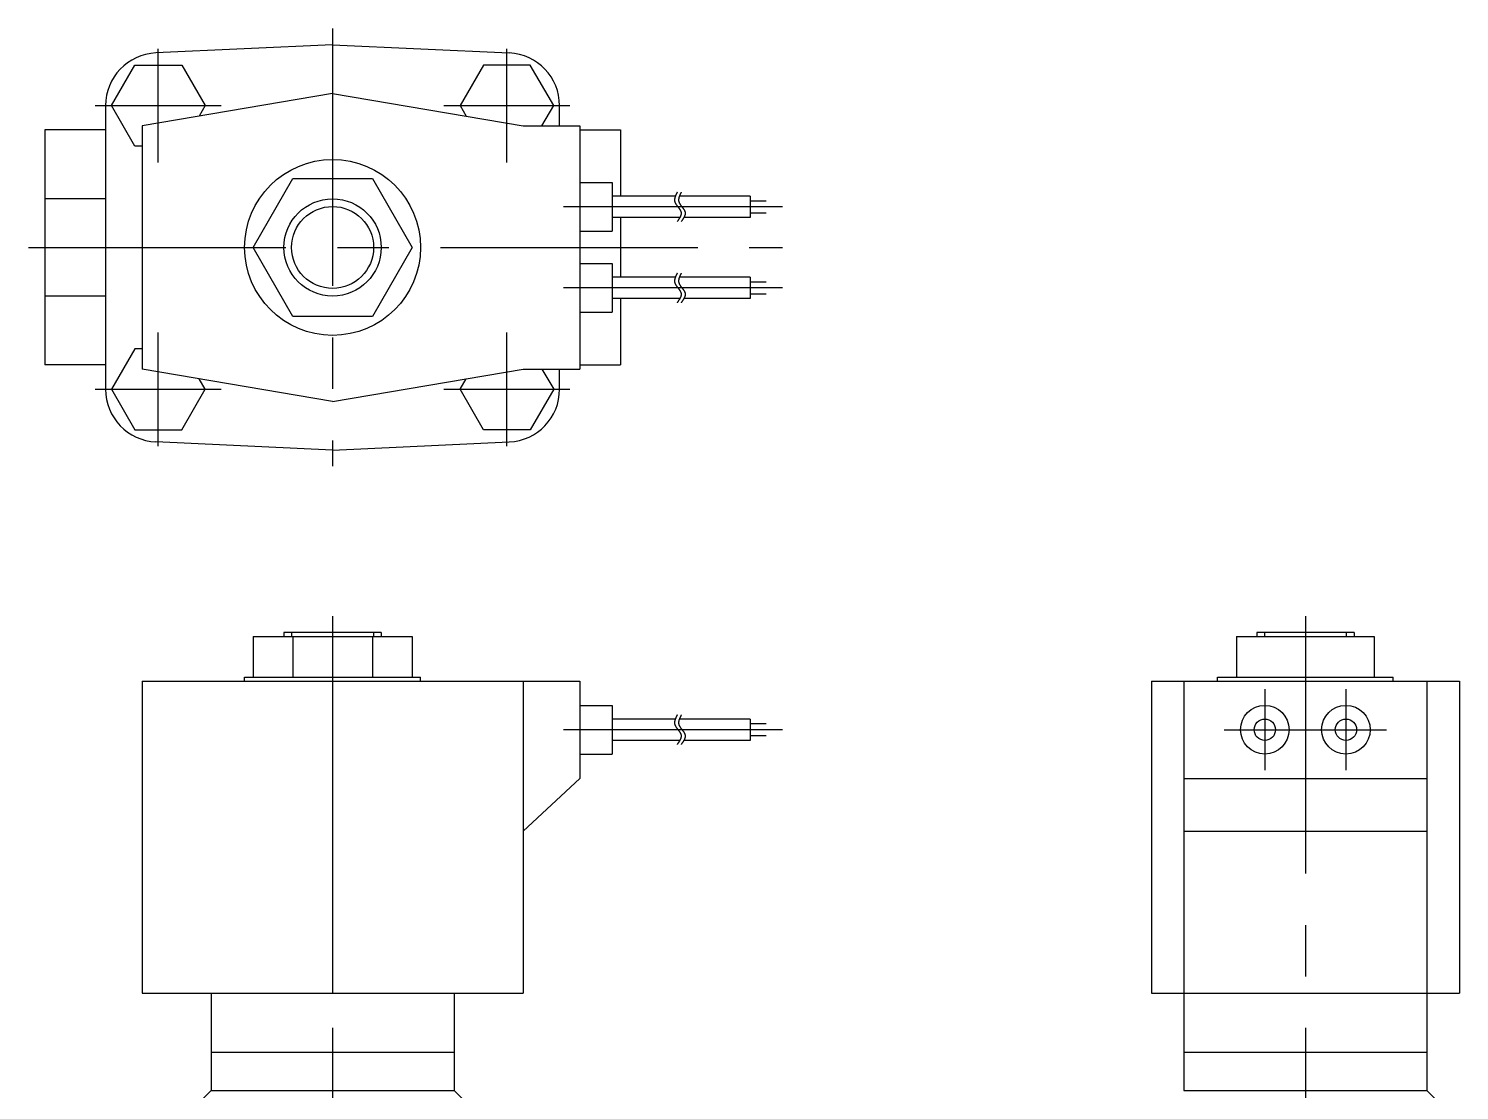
# Model space of a CAD drawing. Extents: x -265 to 25, y -99 to 162.
# Drawn here: x -157.5 to 19, y 31 to 162 of the extents above; entities that cross this region are included whole.
import ezdxf

# ---------------------------------------------------------------- set-up
doc = ezdxf.new("R2010")
doc.units = 0
doc.linetypes.add('CENTER', pattern=[50.8, 31.75, -6.35, 6.35, -6.35])
doc.layers.get('0').update_dxf_attribs({"linetype": 'CONTINUOUS'})
doc.layers.add('CENTER', color=1, linetype='CONTINUOUS')

msp = doc.modelspace()

# ---------------------------------------------------------------- linework, layer by layer
at = {"color": 7, "linetype": 'CONTINUOUS'}
for p, q in [((-120, 160.000004), (-141.799908, 158.993042)), ((-120, 160.000004), (-98.200087, 158.99308)), ((-147.273529, 152.500019), (-144.386768, 157.500031)), ((-144.386753, 157.500015), (-138.613247, 157.500015)), ((-138.613232, 157.499992), (-135.726479, 152.499996)), ((-101.386771, 157.499992), (-104.273521, 152.499996)), ((-95.613247, 157.500015), (-101.386753, 157.500015)), ((-92.726491, 152.500004), (-95.613248, 157.500011)), ((-120, 153.999992), (-143.499996, 149.999992)), ((-119.999998, 154), (-96.499999, 150)), ((-148, 152.5), (-148, 117.5)), ((-144.386749, 147.499981), (-147.273506, 152.499981)), ((-135.72646, 152.499969), (-136.479942, 151.194901)), ((-104.273535, 152.499977), (-103.520048, 151.194897)), ((-94.169863, 149.999996), (-92.726492, 152.499989)), ((-92, 150), (-92, 152.5)), ((-155.5, 149.5), (-155.5, 120.5)), ((-148, 149.5), (-155.5, 149.5)), ((-143.5, 150), (-143.5, 120.000002)), ((-96.5, 150), (-89.5, 150)), ((-89.5, 150), (-89.5, 120)), ((-89.5, 149.5), (-84.5, 149.5)), ((-84.5, 149.5), (-84.5, 141.315002)), ((-143.5, 147.5), (-144.386753, 147.5)), ((-129.814959, 135), (-124.90748, 143.5)), ((-124.907476, 143.5), (-115.092522, 143.5)), ((-115.092516, 143.500004), (-110.18504, 135.000004)), ((-89.5, 143.000038), (-85.5, 143.000038)), ((-85.5, 143.000038), (-85.5, 137.000038)), ((-77.726845, 141.314998), (-85.49995, 141.314998)), ((-68.5, 141.314998), (-77.226845, 141.314998)), ((-68.5, 141.314998), (-68.5, 138.684998)), ((-148, 141.006088), (-155.5, 141.006088)), ((-68.5, 140.749998), (-66.5, 140.749998)), ((-77.172359, 138.684998), (-85.49995, 138.684998)), ((-84.5, 138.684998), (-84.5, 131.315002)), ((-68.5, 138.684998), (-76.672359, 138.684998)), ((-66.5, 139.249998), (-68.5, 139.249998)), ((-89.5, 137.000038), (-85.5, 137.000038)), ((-124.90748, 126.500001), (-129.814957, 135.000002)), ((-110.185041, 135), (-115.09252, 126.499999)), ((-89.5, 133.000038), (-85.5, 133.000038)), ((-85.5, 133.000038), (-85.5, 127.000038)), ((-77.726845, 131.314998), (-85.49995, 131.314998)), ((-68.5, 131.314998), (-77.226845, 131.314998)), ((-68.5, 131.314998), (-68.5, 128.684998)), ((-68.5, 130.749998), (-66.5, 130.749998)), ((-148, 128.993904), (-155.5, 128.993904)), ((-66.5, 129.249998), (-68.5, 129.249998)), ((-77.172359, 128.684998), (-85.49995, 128.684998)), ((-84.5, 128.684998), (-84.5, 120.5)), ((-68.5, 128.684998), (-76.672359, 128.684998)), ((-115.092524, 126.499996), (-124.907478, 126.499996)), ((-89.5, 127.000038), (-85.5, 127.000038)), ((-144.386738, 122.499998), (-147.273491, 117.499996)), ((-143.5, 122.5), (-144.386753, 122.5)), ((-148, 120.5), (-155.5, 120.5)), ((-89.5, 120.5), (-84.5, 120.5)), ((-120, 116.000006), (-143.499996, 120.000004)), ((-135.726479, 117.500007), (-136.479977, 118.805107)), ((-119.999998, 116.000003), (-96.500002, 120.000002)), ((-104.273518, 117.500011), (-103.520024, 118.805102)), ((-96.5, 120), (-89.5, 120)), ((-94.169865, 119.999999), (-92.726492, 117.500006)), ((-92, 117.5), (-92, 120)), ((-147.273506, 117.500001), (-144.386749, 112.499991)), ((-138.613224, 112.5), (-135.726471, 117.500002)), ((-101.386763, 112.499996), (-104.273517, 117.499999)), ((-92.726499, 117.499991), (-95.613255, 112.499981)), ((-144.386753, 112.499985), (-138.613247, 112.499985)), ((-95.613247, 112.499985), (-101.386753, 112.499985)), ((-120, 109.999997), (-141.799911, 111.006916)), ((-120, 109.999997), (-98.20009, 111.006916)), ((-129.814957, 87), (-110.185043, 87)), ((-129.814957, 87), (-129.814957, 82)), ((-114, 87.5), (-126, 87.5)), ((-126, 87.5), (-126, 87)), ((-124.907478, 87), (-124.907478, 82)), ((-115.092522, 87), (-115.092522, 82)), ((-114, 87.5), (-114, 87)), ((-110.185043, 87), (-110.185043, 82)), ((-8.500007, 87), (8.500003, 87.000003)), ((-8.500007, 87), (-8.500007, 82)), ((6, 87.5), (-6, 87.5)), ((-6, 87.5), (-6, 87)), ((-0.000002, 87), (-0.000002, 82)), ((6, 87.5), (6, 87)), ((8.500003, 87.000003), (8.500003, 82)), ((-143.5, 81.5), (-143.5, 43)), ((-143.5, 81.5), (-89.5, 81.5)), ((-130.85, 82), (-109.15, 82)), ((-130.85, 81.5), (-130.85, 82)), ((-120, 81.5), (-120, 43)), ((-109.15, 81.5), (-109.15, 82)), ((-96.5, 81.5), (-96.5, 43)), ((-89.5, 81.5), (-89.5, 69.5)), ((-19, 81.5), (-19, 43)), ((-19, 81.5), (19, 81.5)), ((-15, 81.5), (-15, 43)), ((-10.85, 82), (10.85, 82)), ((-10.85, 81.5), (-10.85, 82)), ((10.85, 81.5), (10.85, 82)), ((15, 81.5), (15, 43)), ((19, 81.5), (19, 43)), ((-89.5, 78.500031), (-85.5, 78.500031)), ((-85.5, 78.500031), (-85.5, 72.500031)), ((-77.726845, 76.815031), (-85.49995, 76.815031)), ((-68.5, 76.815031), (-77.226845, 76.815031)), ((-68.5, 76.815031), (-68.5, 74.185031)), ((-68.5, 76.250031), (-66.5, 76.250031)), ((-77.172359, 74.185031), (-85.49995, 74.185031)), ((-68.5, 74.185031), (-76.672359, 74.185031)), ((-66.5, 74.750031), (-68.5, 74.750031)), ((-89.5, 72.500031), (-85.5, 72.500031)), ((-89.5, 69.500008), (-96.499999, 63.000008)), ((-15, 69.5), (15, 69.5)), ((-15, 63), (15, 63)), ((-143.5, 43), (-96.5, 43)), ((-135, 43), (-135, 31)), ((-105, 43), (-105, 31)), ((-19, 43), (19, 43)), ((-15, 43), (-15, 31)), ((15, 43), (15, 31)), ((-135, 35.699997), (-105, 35.699997)), ((-15, 35.699997), (15, 35.699997)), ((-135.000019, 31.000008), (-138.000015, 28.000008)), ((-135, 31), (-105, 31)), ((-104.99997, 31.000023), (-101.99997, 28.000023)), ((-15, 31), (15, 31)), ((15.00005, 31.000046), (18.00005, 28.000046))]:
    msp.add_line(p, q, dxfattribs=at)
at = {"color": 3, "linetype": 'CONTINUOUS'}
for p, q in [((-125.053, 87.5), (-125.053, 87)), ((-114.947, 87.5), (-114.947, 87)), ((-5.053, 87.5), (-5.053, 87)), ((5.053, 87.5), (5.053, 87))]:
    msp.add_line(p, q, dxfattribs=at)
at = {"color": 3}
for points in [[(-77.5, 141.815, 0), (-77.5102, 141.794, 0), (-77.5205, 141.774, 0), (-77.5307, 141.753, 0), (-77.5409, 141.732, 0), (-77.5511, 141.712, 0), (-77.5612, 141.691, 0), (-77.5713, 141.67, 0), (-77.5813, 141.65, 0), (-77.5912, 141.629, 0), (-77.601, 141.608, 0), (-77.6108, 141.588, 0), (-77.6204, 141.567, 0), (-77.6299, 141.546, 0), (-77.6393, 141.526, 0), (-77.6486, 141.505, 0), (-77.6578, 141.485, 0), (-77.6667, 141.464, 0), (-77.6756, 141.444, 0), (-77.6842, 141.423, 0), (-77.6927, 141.403, 0), (-77.701, 141.382, 0), (-77.7091, 141.362, 0), (-77.717, 141.341, 0), (-77.7247, 141.321, 0), (-77.7321, 141.3, 0), (-77.7394, 141.28, 0), (-77.7464, 141.26, 0), (-77.7531, 141.239, 0), (-77.7596, 141.219, 0), (-77.7657, 141.199, 0), (-77.7717, 141.179, 0), (-77.7773, 141.159, 0), (-77.7826, 141.138, 0), (-77.7876, 141.118, 0), (-77.7923, 141.098, 0), (-77.7967, 141.078, 0), (-77.8008, 141.058, 0), (-77.8045, 141.038, 0), (-77.8078, 141.018, 0), (-77.8108, 140.999, 0), (-77.8134, 140.979, 0), (-77.8156, 140.959, 0), (-77.8174, 140.939, 0), (-77.8189, 140.92, 0), (-77.8199, 140.9, 0), (-77.8205, 140.88, 0), (-77.8206, 140.861, 0), (-77.8204, 140.841, 0), (-77.8196, 140.822, 0), (-77.8185, 140.802, 0), (-77.8168, 140.783, 0), (-77.8147, 140.764, 0), (-77.8121, 140.745, 0), (-77.809, 140.725, 0), (-77.8054, 140.706, 0), (-77.8013, 140.687, 0), (-77.7966, 140.668, 0), (-77.7915, 140.649, 0), (-77.7859, 140.63, 0), (-77.7798, 140.612, 0), (-77.7732, 140.593, 0), (-77.7662, 140.574, 0), (-77.7587, 140.555, 0), (-77.7508, 140.537, 0), (-77.7425, 140.518, 0), (-77.7339, 140.5, 0), (-77.7248, 140.481, 0), (-77.7154, 140.463, 0), (-77.7056, 140.444, 0), (-77.6955, 140.426, 0), (-77.6851, 140.408, 0), (-77.6744, 140.389, 0), (-77.6634, 140.371, 0), (-77.6521, 140.353, 0), (-77.6405, 140.335, 0), (-77.6287, 140.317, 0), (-77.6166, 140.298, 0), (-77.6044, 140.28, 0), (-77.5919, 140.262, 0), (-77.5792, 140.244, 0), (-77.5664, 140.226, 0), (-77.5534, 140.208, 0), (-77.5402, 140.191, 0), (-77.5269, 140.173, 0), (-77.5135, 140.155, 0), (-77.5, 140.137, 0), (-77.4864, 140.119, 0), (-77.4727, 140.101, 0), (-77.4589, 140.083, 0), (-77.4451, 140.066, 0), (-77.4313, 140.048, 0), (-77.4175, 140.03, 0), (-77.4036, 140.012, 0), (-77.3897, 139.995, 0), (-77.3759, 139.977, 0), (-77.3621, 139.959, 0), (-77.3484, 139.941, 0), (-77.3347, 139.924, 0), (-77.3211, 139.906, 0), (-77.3076, 139.888, 0), (-77.2942, 139.87, 0), (-77.2809, 139.853, 0), (-77.2678, 139.835, 0), (-77.2548, 139.817, 0), (-77.2419, 139.8, 0), (-77.2293, 139.782, 0), (-77.2168, 139.764, 0), (-77.2046, 139.746, 0), (-77.1926, 139.729, 0), (-77.1808, 139.711, 0), (-77.1692, 139.693, 0), (-77.158, 139.675, 0), (-77.147, 139.658, 0), (-77.1363, 139.64, 0), (-77.1259, 139.622, 0), (-77.1158, 139.604, 0), (-77.1061, 139.586, 0), (-77.0967, 139.568, 0), (-77.0877, 139.55, 0), (-77.079, 139.532, 0), (-77.0708, 139.514, 0), (-77.063, 139.496, 0), (-77.0555, 139.478, 0), (-77.0486, 139.46, 0), (-77.042, 139.442, 0), (-77.036, 139.424, 0), (-77.0304, 139.406, 0), (-77.0253, 139.388, 0), (-77.0207, 139.37, 0), (-77.0167, 139.351, 0), (-77.0131, 139.333, 0), (-77.0102, 139.315, 0), (-77.0077, 139.296, 0), (-77.0059, 139.278, 0), (-77.0045, 139.26, 0), (-77.0037, 139.241, 0), (-77.0035, 139.223, 0), (-77.0037, 139.204, 0), (-77.0044, 139.185, 0), (-77.0057, 139.167, 0), (-77.0074, 139.148, 0), (-77.0096, 139.129, 0), (-77.0122, 139.111, 0), (-77.0153, 139.092, 0), (-77.0189, 139.073, 0), (-77.0229, 139.054, 0), (-77.0273, 139.035, 0), (-77.0321, 139.016, 0), (-77.0374, 138.998, 0), (-77.043, 138.979, 0), (-77.049, 138.96, 0), (-77.0554, 138.941, 0), (-77.0622, 138.922, 0), (-77.0694, 138.903, 0), (-77.0768, 138.883, 0), (-77.0847, 138.864, 0), (-77.0928, 138.845, 0), (-77.1013, 138.826, 0), (-77.1101, 138.807, 0), (-77.1192, 138.788, 0), (-77.1286, 138.768, 0), (-77.1383, 138.749, 0), (-77.1482, 138.73, 0), (-77.1584, 138.711, 0), (-77.1689, 138.691, 0), (-77.1796, 138.672, 0), (-77.1906, 138.653, 0), (-77.2018, 138.633, 0), (-77.2132, 138.614, 0), (-77.2248, 138.594, 0), (-77.2366, 138.575, 0), (-77.2486, 138.556, 0), (-77.2608, 138.536, 0), (-77.2731, 138.517, 0), (-77.2856, 138.497, 0), (-77.2983, 138.478, 0), (-77.3111, 138.458, 0), (-77.324, 138.439, 0), (-77.3371, 138.419, 0), (-77.3503, 138.4, 0), (-77.3635, 138.38, 0), (-77.3769, 138.361, 0), (-77.3904, 138.341, 0), (-77.4039, 138.322, 0), (-77.4175, 138.302, 0), (-77.4312, 138.283, 0), (-77.4449, 138.263, 0), (-77.4586, 138.244, 0), (-77.4724, 138.224, 0), (-77.4862, 138.205, 0), (-77.5, 138.185, 0)], [(-77, 141.815, 0), (-77.0102, 141.794, 0), (-77.0205, 141.774, 0), (-77.0307, 141.753, 0), (-77.0409, 141.732, 0), (-77.0511, 141.712, 0), (-77.0612, 141.691, 0), (-77.0713, 141.67, 0), (-77.0813, 141.65, 0), (-77.0912, 141.629, 0), (-77.101, 141.608, 0), (-77.1108, 141.588, 0), (-77.1204, 141.567, 0), (-77.1299, 141.546, 0), (-77.1393, 141.526, 0), (-77.1486, 141.505, 0), (-77.1578, 141.485, 0), (-77.1667, 141.464, 0), (-77.1756, 141.444, 0), (-77.1842, 141.423, 0), (-77.1927, 141.403, 0), (-77.201, 141.382, 0), (-77.2091, 141.362, 0), (-77.217, 141.341, 0), (-77.2247, 141.321, 0), (-77.2321, 141.3, 0), (-77.2394, 141.28, 0), (-77.2464, 141.26, 0), (-77.2531, 141.239, 0), (-77.2596, 141.219, 0), (-77.2657, 141.199, 0), (-77.2717, 141.179, 0), (-77.2773, 141.159, 0), (-77.2826, 141.138, 0), (-77.2876, 141.118, 0), (-77.2923, 141.098, 0), (-77.2967, 141.078, 0), (-77.3008, 141.058, 0), (-77.3045, 141.038, 0), (-77.3078, 141.018, 0), (-77.3108, 140.999, 0), (-77.3134, 140.979, 0), (-77.3156, 140.959, 0), (-77.3174, 140.939, 0), (-77.3189, 140.92, 0), (-77.3199, 140.9, 0), (-77.3205, 140.88, 0), (-77.3206, 140.861, 0), (-77.3204, 140.841, 0), (-77.3196, 140.822, 0), (-77.3185, 140.802, 0), (-77.3168, 140.783, 0), (-77.3147, 140.764, 0), (-77.3121, 140.745, 0), (-77.309, 140.725, 0), (-77.3054, 140.706, 0), (-77.3013, 140.687, 0), (-77.2966, 140.668, 0), (-77.2915, 140.649, 0), (-77.2859, 140.63, 0), (-77.2798, 140.612, 0), (-77.2732, 140.593, 0), (-77.2662, 140.574, 0), (-77.2587, 140.555, 0), (-77.2508, 140.537, 0), (-77.2425, 140.518, 0), (-77.2339, 140.5, 0), (-77.2248, 140.481, 0), (-77.2154, 140.463, 0), (-77.2056, 140.444, 0), (-77.1955, 140.426, 0), (-77.1851, 140.408, 0), (-77.1744, 140.389, 0), (-77.1634, 140.371, 0), (-77.1521, 140.353, 0), (-77.1405, 140.335, 0), (-77.1287, 140.317, 0), (-77.1166, 140.298, 0), (-77.1044, 140.28, 0), (-77.0919, 140.262, 0), (-77.0792, 140.244, 0), (-77.0664, 140.226, 0), (-77.0534, 140.208, 0), (-77.0402, 140.191, 0), (-77.0269, 140.173, 0), (-77.0135, 140.155, 0), (-77, 140.137, 0), (-76.9864, 140.119, 0), (-76.9727, 140.101, 0), (-76.9589, 140.083, 0), (-76.9451, 140.066, 0), (-76.9313, 140.048, 0), (-76.9175, 140.03, 0), (-76.9036, 140.012, 0), (-76.8897, 139.995, 0), (-76.8759, 139.977, 0), (-76.8621, 139.959, 0), (-76.8484, 139.941, 0), (-76.8347, 139.924, 0), (-76.8211, 139.906, 0), (-76.8076, 139.888, 0), (-76.7942, 139.87, 0), (-76.7809, 139.853, 0), (-76.7678, 139.835, 0), (-76.7548, 139.817, 0), (-76.7419, 139.8, 0), (-76.7293, 139.782, 0), (-76.7168, 139.764, 0), (-76.7046, 139.746, 0), (-76.6926, 139.729, 0), (-76.6808, 139.711, 0), (-76.6692, 139.693, 0), (-76.658, 139.675, 0), (-76.647, 139.658, 0), (-76.6363, 139.64, 0), (-76.6259, 139.622, 0), (-76.6158, 139.604, 0), (-76.6061, 139.586, 0), (-76.5967, 139.568, 0), (-76.5877, 139.55, 0), (-76.579, 139.532, 0), (-76.5708, 139.514, 0), (-76.563, 139.496, 0), (-76.5555, 139.478, 0), (-76.5486, 139.46, 0), (-76.542, 139.442, 0), (-76.536, 139.424, 0), (-76.5304, 139.406, 0), (-76.5253, 139.388, 0), (-76.5207, 139.37, 0), (-76.5167, 139.351, 0), (-76.5131, 139.333, 0), (-76.5102, 139.315, 0), (-76.5077, 139.296, 0), (-76.5059, 139.278, 0), (-76.5045, 139.26, 0), (-76.5037, 139.241, 0), (-76.5035, 139.223, 0), (-76.5037, 139.204, 0), (-76.5044, 139.185, 0), (-76.5057, 139.167, 0), (-76.5074, 139.148, 0), (-76.5096, 139.129, 0), (-76.5122, 139.111, 0), (-76.5153, 139.092, 0), (-76.5189, 139.073, 0), (-76.5229, 139.054, 0), (-76.5273, 139.035, 0), (-76.5321, 139.016, 0), (-76.5374, 138.998, 0), (-76.543, 138.979, 0), (-76.549, 138.96, 0), (-76.5554, 138.941, 0), (-76.5622, 138.922, 0), (-76.5694, 138.903, 0), (-76.5768, 138.883, 0), (-76.5847, 138.864, 0), (-76.5928, 138.845, 0), (-76.6013, 138.826, 0), (-76.6101, 138.807, 0), (-76.6192, 138.788, 0), (-76.6286, 138.768, 0), (-76.6383, 138.749, 0), (-76.6482, 138.73, 0), (-76.6584, 138.711, 0), (-76.6689, 138.691, 0), (-76.6796, 138.672, 0), (-76.6906, 138.653, 0), (-76.7018, 138.633, 0), (-76.7132, 138.614, 0), (-76.7248, 138.594, 0), (-76.7366, 138.575, 0), (-76.7486, 138.556, 0), (-76.7608, 138.536, 0), (-76.7731, 138.517, 0), (-76.7856, 138.497, 0), (-76.7983, 138.478, 0), (-76.8111, 138.458, 0), (-76.824, 138.439, 0), (-76.8371, 138.419, 0), (-76.8503, 138.4, 0), (-76.8635, 138.38, 0), (-76.8769, 138.361, 0), (-76.8904, 138.341, 0), (-76.9039, 138.322, 0), (-76.9175, 138.302, 0), (-76.9312, 138.283, 0), (-76.9449, 138.263, 0), (-76.9586, 138.244, 0), (-76.9724, 138.224, 0), (-76.9862, 138.205, 0), (-77, 138.185, 0)], [(-77.5, 131.815, 0), (-77.5102, 131.794, 0), (-77.5205, 131.774, 0), (-77.5307, 131.753, 0), (-77.5409, 131.732, 0), (-77.5511, 131.712, 0), (-77.5612, 131.691, 0), (-77.5713, 131.67, 0), (-77.5813, 131.65, 0), (-77.5912, 131.629, 0), (-77.601, 131.608, 0), (-77.6108, 131.588, 0), (-77.6204, 131.567, 0), (-77.6299, 131.546, 0), (-77.6393, 131.526, 0), (-77.6486, 131.505, 0), (-77.6578, 131.485, 0), (-77.6667, 131.464, 0), (-77.6756, 131.444, 0), (-77.6842, 131.423, 0), (-77.6927, 131.403, 0), (-77.701, 131.382, 0), (-77.7091, 131.362, 0), (-77.717, 131.341, 0), (-77.7247, 131.321, 0), (-77.7321, 131.3, 0), (-77.7394, 131.28, 0), (-77.7464, 131.26, 0), (-77.7531, 131.239, 0), (-77.7596, 131.219, 0), (-77.7657, 131.199, 0), (-77.7717, 131.179, 0), (-77.7773, 131.159, 0), (-77.7826, 131.138, 0), (-77.7876, 131.118, 0), (-77.7923, 131.098, 0), (-77.7967, 131.078, 0), (-77.8008, 131.058, 0), (-77.8045, 131.038, 0), (-77.8078, 131.018, 0), (-77.8108, 130.999, 0), (-77.8134, 130.979, 0), (-77.8156, 130.959, 0), (-77.8174, 130.939, 0), (-77.8189, 130.92, 0), (-77.8199, 130.9, 0), (-77.8205, 130.88, 0), (-77.8206, 130.861, 0), (-77.8204, 130.841, 0), (-77.8196, 130.822, 0), (-77.8185, 130.802, 0), (-77.8168, 130.783, 0), (-77.8147, 130.764, 0), (-77.8121, 130.745, 0), (-77.809, 130.725, 0), (-77.8054, 130.706, 0), (-77.8013, 130.687, 0), (-77.7966, 130.668, 0), (-77.7915, 130.649, 0), (-77.7859, 130.63, 0), (-77.7798, 130.612, 0), (-77.7732, 130.593, 0), (-77.7662, 130.574, 0), (-77.7587, 130.555, 0), (-77.7508, 130.537, 0), (-77.7425, 130.518, 0), (-77.7339, 130.5, 0), (-77.7248, 130.481, 0), (-77.7154, 130.463, 0), (-77.7056, 130.444, 0), (-77.6955, 130.426, 0), (-77.6851, 130.408, 0), (-77.6744, 130.389, 0), (-77.6634, 130.371, 0), (-77.6521, 130.353, 0), (-77.6405, 130.335, 0), (-77.6287, 130.317, 0), (-77.6166, 130.298, 0), (-77.6044, 130.28, 0), (-77.5919, 130.262, 0), (-77.5792, 130.244, 0), (-77.5664, 130.226, 0), (-77.5534, 130.208, 0), (-77.5402, 130.191, 0), (-77.5269, 130.173, 0), (-77.5135, 130.155, 0), (-77.5, 130.137, 0), (-77.4864, 130.119, 0), (-77.4727, 130.101, 0), (-77.4589, 130.083, 0), (-77.4451, 130.066, 0), (-77.4313, 130.048, 0), (-77.4175, 130.03, 0), (-77.4036, 130.012, 0), (-77.3897, 129.995, 0), (-77.3759, 129.977, 0), (-77.3621, 129.959, 0), (-77.3484, 129.941, 0), (-77.3347, 129.924, 0), (-77.3211, 129.906, 0), (-77.3076, 129.888, 0), (-77.2942, 129.87, 0), (-77.2809, 129.853, 0), (-77.2678, 129.835, 0), (-77.2548, 129.817, 0), (-77.2419, 129.8, 0), (-77.2293, 129.782, 0), (-77.2168, 129.764, 0), (-77.2046, 129.746, 0), (-77.1926, 129.729, 0), (-77.1808, 129.711, 0), (-77.1692, 129.693, 0), (-77.158, 129.675, 0), (-77.147, 129.658, 0), (-77.1363, 129.64, 0), (-77.1259, 129.622, 0), (-77.1158, 129.604, 0), (-77.1061, 129.586, 0), (-77.0967, 129.568, 0), (-77.0877, 129.55, 0), (-77.079, 129.532, 0), (-77.0708, 129.514, 0), (-77.063, 129.496, 0), (-77.0555, 129.478, 0), (-77.0486, 129.46, 0), (-77.042, 129.442, 0), (-77.036, 129.424, 0), (-77.0304, 129.406, 0), (-77.0253, 129.388, 0), (-77.0207, 129.37, 0), (-77.0167, 129.351, 0), (-77.0131, 129.333, 0), (-77.0102, 129.315, 0), (-77.0077, 129.296, 0), (-77.0059, 129.278, 0), (-77.0045, 129.26, 0), (-77.0037, 129.241, 0), (-77.0035, 129.223, 0), (-77.0037, 129.204, 0), (-77.0044, 129.185, 0), (-77.0057, 129.167, 0), (-77.0074, 129.148, 0), (-77.0096, 129.129, 0), (-77.0122, 129.111, 0), (-77.0153, 129.092, 0), (-77.0189, 129.073, 0), (-77.0229, 129.054, 0), (-77.0273, 129.035, 0), (-77.0321, 129.016, 0), (-77.0374, 128.998, 0), (-77.043, 128.979, 0), (-77.049, 128.96, 0), (-77.0554, 128.941, 0), (-77.0622, 128.922, 0), (-77.0694, 128.903, 0), (-77.0768, 128.883, 0), (-77.0847, 128.864, 0), (-77.0928, 128.845, 0), (-77.1013, 128.826, 0), (-77.1101, 128.807, 0), (-77.1192, 128.788, 0), (-77.1286, 128.768, 0), (-77.1383, 128.749, 0), (-77.1482, 128.73, 0), (-77.1584, 128.711, 0), (-77.1689, 128.691, 0), (-77.1796, 128.672, 0), (-77.1906, 128.653, 0), (-77.2018, 128.633, 0), (-77.2132, 128.614, 0), (-77.2248, 128.594, 0), (-77.2366, 128.575, 0), (-77.2486, 128.556, 0), (-77.2608, 128.536, 0), (-77.2731, 128.517, 0), (-77.2856, 128.497, 0), (-77.2983, 128.478, 0), (-77.3111, 128.458, 0), (-77.324, 128.439, 0), (-77.3371, 128.419, 0), (-77.3503, 128.4, 0), (-77.3635, 128.38, 0), (-77.3769, 128.361, 0), (-77.3904, 128.341, 0), (-77.4039, 128.322, 0), (-77.4175, 128.302, 0), (-77.4312, 128.283, 0), (-77.4449, 128.263, 0), (-77.4586, 128.244, 0), (-77.4724, 128.224, 0), (-77.4862, 128.205, 0), (-77.5, 128.185, 0)], [(-77, 131.815, 0), (-77.0102, 131.794, 0), (-77.0205, 131.774, 0), (-77.0307, 131.753, 0), (-77.0409, 131.732, 0), (-77.0511, 131.712, 0), (-77.0612, 131.691, 0), (-77.0713, 131.67, 0), (-77.0813, 131.65, 0), (-77.0912, 131.629, 0), (-77.101, 131.608, 0), (-77.1108, 131.588, 0), (-77.1204, 131.567, 0), (-77.1299, 131.546, 0), (-77.1393, 131.526, 0), (-77.1486, 131.505, 0), (-77.1578, 131.485, 0), (-77.1667, 131.464, 0), (-77.1756, 131.444, 0), (-77.1842, 131.423, 0), (-77.1927, 131.403, 0), (-77.201, 131.382, 0), (-77.2091, 131.362, 0), (-77.217, 131.341, 0), (-77.2247, 131.321, 0), (-77.2321, 131.3, 0), (-77.2394, 131.28, 0), (-77.2464, 131.26, 0), (-77.2531, 131.239, 0), (-77.2596, 131.219, 0), (-77.2657, 131.199, 0), (-77.2717, 131.179, 0), (-77.2773, 131.159, 0), (-77.2826, 131.138, 0), (-77.2876, 131.118, 0), (-77.2923, 131.098, 0), (-77.2967, 131.078, 0), (-77.3008, 131.058, 0), (-77.3045, 131.038, 0), (-77.3078, 131.018, 0), (-77.3108, 130.999, 0), (-77.3134, 130.979, 0), (-77.3156, 130.959, 0), (-77.3174, 130.939, 0), (-77.3189, 130.92, 0), (-77.3199, 130.9, 0), (-77.3205, 130.88, 0), (-77.3206, 130.861, 0), (-77.3204, 130.841, 0), (-77.3196, 130.822, 0), (-77.3185, 130.802, 0), (-77.3168, 130.783, 0), (-77.3147, 130.764, 0), (-77.3121, 130.745, 0), (-77.309, 130.725, 0), (-77.3054, 130.706, 0), (-77.3013, 130.687, 0), (-77.2966, 130.668, 0), (-77.2915, 130.649, 0), (-77.2859, 130.63, 0), (-77.2798, 130.612, 0), (-77.2732, 130.593, 0), (-77.2662, 130.574, 0), (-77.2587, 130.555, 0), (-77.2508, 130.537, 0), (-77.2425, 130.518, 0), (-77.2339, 130.5, 0), (-77.2248, 130.481, 0), (-77.2154, 130.463, 0), (-77.2056, 130.444, 0), (-77.1955, 130.426, 0), (-77.1851, 130.408, 0), (-77.1744, 130.389, 0), (-77.1634, 130.371, 0), (-77.1521, 130.353, 0), (-77.1405, 130.335, 0), (-77.1287, 130.317, 0), (-77.1166, 130.298, 0), (-77.1044, 130.28, 0), (-77.0919, 130.262, 0), (-77.0792, 130.244, 0), (-77.0664, 130.226, 0), (-77.0534, 130.208, 0), (-77.0402, 130.191, 0), (-77.0269, 130.173, 0), (-77.0135, 130.155, 0), (-77, 130.137, 0), (-76.9864, 130.119, 0), (-76.9727, 130.101, 0), (-76.9589, 130.083, 0), (-76.9451, 130.066, 0), (-76.9313, 130.048, 0), (-76.9175, 130.03, 0), (-76.9036, 130.012, 0), (-76.8897, 129.995, 0), (-76.8759, 129.977, 0), (-76.8621, 129.959, 0), (-76.8484, 129.941, 0), (-76.8347, 129.924, 0), (-76.8211, 129.906, 0), (-76.8076, 129.888, 0), (-76.7942, 129.87, 0), (-76.7809, 129.853, 0), (-76.7678, 129.835, 0), (-76.7548, 129.817, 0), (-76.7419, 129.8, 0), (-76.7293, 129.782, 0), (-76.7168, 129.764, 0), (-76.7046, 129.746, 0), (-76.6926, 129.729, 0), (-76.6808, 129.711, 0), (-76.6692, 129.693, 0), (-76.658, 129.675, 0), (-76.647, 129.658, 0), (-76.6363, 129.64, 0), (-76.6259, 129.622, 0), (-76.6158, 129.604, 0), (-76.6061, 129.586, 0), (-76.5967, 129.568, 0), (-76.5877, 129.55, 0), (-76.579, 129.532, 0), (-76.5708, 129.514, 0), (-76.563, 129.496, 0), (-76.5555, 129.478, 0), (-76.5486, 129.46, 0), (-76.542, 129.442, 0), (-76.536, 129.424, 0), (-76.5304, 129.406, 0), (-76.5253, 129.388, 0), (-76.5207, 129.37, 0), (-76.5167, 129.351, 0), (-76.5131, 129.333, 0), (-76.5102, 129.315, 0), (-76.5077, 129.296, 0), (-76.5059, 129.278, 0), (-76.5045, 129.26, 0), (-76.5037, 129.241, 0), (-76.5035, 129.223, 0), (-76.5037, 129.204, 0), (-76.5044, 129.185, 0), (-76.5057, 129.167, 0), (-76.5074, 129.148, 0), (-76.5096, 129.129, 0), (-76.5122, 129.111, 0), (-76.5153, 129.092, 0), (-76.5189, 129.073, 0), (-76.5229, 129.054, 0), (-76.5273, 129.035, 0), (-76.5321, 129.016, 0), (-76.5374, 128.998, 0), (-76.543, 128.979, 0), (-76.549, 128.96, 0), (-76.5554, 128.941, 0), (-76.5622, 128.922, 0), (-76.5694, 128.903, 0), (-76.5768, 128.883, 0), (-76.5847, 128.864, 0), (-76.5928, 128.845, 0), (-76.6013, 128.826, 0), (-76.6101, 128.807, 0), (-76.6192, 128.788, 0), (-76.6286, 128.768, 0), (-76.6383, 128.749, 0), (-76.6482, 128.73, 0), (-76.6584, 128.711, 0), (-76.6689, 128.691, 0), (-76.6796, 128.672, 0), (-76.6906, 128.653, 0), (-76.7018, 128.633, 0), (-76.7132, 128.614, 0), (-76.7248, 128.594, 0), (-76.7366, 128.575, 0), (-76.7486, 128.556, 0), (-76.7608, 128.536, 0), (-76.7731, 128.517, 0), (-76.7856, 128.497, 0), (-76.7983, 128.478, 0), (-76.8111, 128.458, 0), (-76.824, 128.439, 0), (-76.8371, 128.419, 0), (-76.8503, 128.4, 0), (-76.8635, 128.38, 0), (-76.8769, 128.361, 0), (-76.8904, 128.341, 0), (-76.9039, 128.322, 0), (-76.9175, 128.302, 0), (-76.9312, 128.283, 0), (-76.9449, 128.263, 0), (-76.9586, 128.244, 0), (-76.9724, 128.224, 0), (-76.9862, 128.205, 0), (-77, 128.185, 0)], [(-77.5, 77.315, 0), (-77.5102, 77.2943, 0), (-77.5205, 77.2736, 0), (-77.5307, 77.253, 0), (-77.5409, 77.2323, 0), (-77.5511, 77.2116, 0), (-77.5612, 77.1909, 0), (-77.5713, 77.1702, 0), (-77.5813, 77.1496, 0), (-77.5912, 77.1289, 0), (-77.601, 77.1083, 0), (-77.6108, 77.0877, 0), (-77.6204, 77.067, 0), (-77.6299, 77.0464, 0), (-77.6393, 77.0258, 0), (-77.6486, 77.0052, 0), (-77.6578, 76.9847, 0), (-77.6667, 76.9641, 0), (-77.6756, 76.9436, 0), (-77.6842, 76.9231, 0), (-77.6927, 76.9026, 0), (-77.701, 76.8821, 0), (-77.7091, 76.8617, 0), (-77.717, 76.8413, 0), (-77.7247, 76.8209, 0), (-77.7321, 76.8005, 0), (-77.7394, 76.7801, 0), (-77.7464, 76.7598, 0), (-77.7531, 76.7395, 0), (-77.7596, 76.7193, 0), (-77.7657, 76.699, 0), (-77.7717, 76.6788, 0), (-77.7773, 76.6587, 0), (-77.7826, 76.6385, 0), (-77.7876, 76.6184, 0), (-77.7923, 76.5984, 0), (-77.7967, 76.5783, 0), (-77.8008, 76.5583, 0), (-77.8045, 76.5384, 0), (-77.8078, 76.5185, 0), (-77.8108, 76.4986, 0), (-77.8134, 76.4788, 0), (-77.8156, 76.459, 0), (-77.8174, 76.4393, 0), (-77.8189, 76.4196, 0), (-77.8199, 76.3999, 0), (-77.8205, 76.3804, 0), (-77.8206, 76.3608, 0), (-77.8204, 76.3413, 0), (-77.8196, 76.3219, 0), (-77.8185, 76.3025, 0), (-77.8168, 76.2831, 0), (-77.8147, 76.2638, 0), (-77.8121, 76.2446, 0), (-77.809, 76.2254, 0), (-77.8054, 76.2063, 0), (-77.8013, 76.1872, 0), (-77.7966, 76.1682, 0), (-77.7915, 76.1493, 0), (-77.7859, 76.1304, 0), (-77.7798, 76.1116, 0), (-77.7732, 76.0928, 0), (-77.7662, 76.0741, 0), (-77.7587, 76.0554, 0), (-77.7508, 76.0368, 0), (-77.7425, 76.0182, 0), (-77.7339, 75.9996, 0), (-77.7248, 75.9812, 0), (-77.7154, 75.9627, 0), (-77.7056, 75.9443, 0), (-77.6955, 75.926, 0), (-77.6851, 75.9076, 0), (-77.6744, 75.8894, 0), (-77.6634, 75.8711, 0), (-77.6521, 75.8529, 0), (-77.6405, 75.8348, 0), (-77.6287, 75.8166, 0), (-77.6166, 75.7985, 0), (-77.6044, 75.7805, 0), (-77.5919, 75.7624, 0), (-77.5792, 75.7444, 0), (-77.5664, 75.7264, 0), (-77.5534, 75.7085, 0), (-77.5402, 75.6905, 0), (-77.5269, 75.6726, 0), (-77.5135, 75.6548, 0), (-77.5, 75.6369, 0), (-77.4864, 75.619, 0), (-77.4727, 75.6012, 0), (-77.4589, 75.5834, 0), (-77.4451, 75.5656, 0), (-77.4313, 75.5478, 0), (-77.4175, 75.5301, 0), (-77.4036, 75.5123, 0), (-77.3897, 75.4946, 0), (-77.3759, 75.4768, 0), (-77.3621, 75.4591, 0), (-77.3484, 75.4414, 0), (-77.3347, 75.4237, 0), (-77.3211, 75.4059, 0), (-77.3076, 75.3882, 0), (-77.2942, 75.3705, 0), (-77.2809, 75.3528, 0), (-77.2678, 75.3351, 0), (-77.2548, 75.3174, 0), (-77.2419, 75.2997, 0), (-77.2293, 75.2819, 0), (-77.2168, 75.2642, 0), (-77.2046, 75.2465, 0), (-77.1926, 75.2287, 0), (-77.1808, 75.211, 0), (-77.1692, 75.1932, 0), (-77.158, 75.1754, 0), (-77.147, 75.1576, 0), (-77.1363, 75.1398, 0), (-77.1259, 75.122, 0), (-77.1158, 75.1041, 0), (-77.1061, 75.0862, 0), (-77.0967, 75.0683, 0), (-77.0877, 75.0504, 0), (-77.079, 75.0325, 0), (-77.0708, 75.0145, 0), (-77.063, 74.9965, 0), (-77.0555, 74.9785, 0), (-77.0486, 74.9605, 0), (-77.042, 74.9424, 0), (-77.036, 74.9243, 0), (-77.0304, 74.9061, 0), (-77.0253, 74.8879, 0), (-77.0207, 74.8697, 0), (-77.0167, 74.8515, 0), (-77.0131, 74.8332, 0), (-77.0102, 74.8149, 0), (-77.0077, 74.7965, 0), (-77.0059, 74.7781, 0), (-77.0045, 74.7596, 0), (-77.0037, 74.7411, 0), (-77.0035, 74.7226, 0), (-77.0037, 74.704, 0), (-77.0044, 74.6854, 0), (-77.0057, 74.6668, 0), (-77.0074, 74.6481, 0), (-77.0096, 74.6294, 0), (-77.0122, 74.6107, 0), (-77.0153, 74.5919, 0), (-77.0189, 74.5731, 0), (-77.0229, 74.5543, 0), (-77.0273, 74.5354, 0), (-77.0321, 74.5165, 0), (-77.0374, 74.4976, 0), (-77.043, 74.4786, 0), (-77.049, 74.4596, 0), (-77.0554, 74.4406, 0), (-77.0622, 74.4216, 0), (-77.0694, 74.4025, 0), (-77.0768, 74.3834, 0), (-77.0847, 74.3643, 0), (-77.0928, 74.3452, 0), (-77.1013, 74.326, 0), (-77.1101, 74.3068, 0), (-77.1192, 74.2876, 0), (-77.1286, 74.2684, 0), (-77.1383, 74.2492, 0), (-77.1482, 74.2299, 0), (-77.1584, 74.2106, 0), (-77.1689, 74.1913, 0), (-77.1796, 74.172, 0), (-77.1906, 74.1526, 0), (-77.2018, 74.1333, 0), (-77.2132, 74.1139, 0), (-77.2248, 74.0945, 0), (-77.2366, 74.0751, 0), (-77.2486, 74.0557, 0), (-77.2608, 74.0362, 0), (-77.2731, 74.0168, 0), (-77.2856, 73.9973, 0), (-77.2983, 73.9779, 0), (-77.3111, 73.9584, 0), (-77.324, 73.9389, 0), (-77.3371, 73.9194, 0), (-77.3503, 73.8999, 0), (-77.3635, 73.8804, 0), (-77.3769, 73.8609, 0), (-77.3904, 73.8414, 0), (-77.4039, 73.8218, 0), (-77.4175, 73.8023, 0), (-77.4312, 73.7828, 0), (-77.4449, 73.7632, 0), (-77.4586, 73.7437, 0), (-77.4724, 73.7241, 0), (-77.4862, 73.7046, 0), (-77.5, 73.685, 0)], [(-77, 77.315, 0), (-77.0102, 77.2943, 0), (-77.0205, 77.2736, 0), (-77.0307, 77.253, 0), (-77.0409, 77.2323, 0), (-77.0511, 77.2116, 0), (-77.0612, 77.1909, 0), (-77.0713, 77.1702, 0), (-77.0813, 77.1496, 0), (-77.0912, 77.1289, 0), (-77.101, 77.1083, 0), (-77.1108, 77.0877, 0), (-77.1204, 77.067, 0), (-77.1299, 77.0464, 0), (-77.1393, 77.0258, 0), (-77.1486, 77.0052, 0), (-77.1578, 76.9847, 0), (-77.1667, 76.9641, 0), (-77.1756, 76.9436, 0), (-77.1842, 76.9231, 0), (-77.1927, 76.9026, 0), (-77.201, 76.8821, 0), (-77.2091, 76.8617, 0), (-77.217, 76.8413, 0), (-77.2247, 76.8209, 0), (-77.2321, 76.8005, 0), (-77.2394, 76.7801, 0), (-77.2464, 76.7598, 0), (-77.2531, 76.7395, 0), (-77.2596, 76.7193, 0), (-77.2657, 76.699, 0), (-77.2717, 76.6788, 0), (-77.2773, 76.6587, 0), (-77.2826, 76.6385, 0), (-77.2876, 76.6184, 0), (-77.2923, 76.5984, 0), (-77.2967, 76.5783, 0), (-77.3008, 76.5583, 0), (-77.3045, 76.5384, 0), (-77.3078, 76.5185, 0), (-77.3108, 76.4986, 0), (-77.3134, 76.4788, 0), (-77.3156, 76.459, 0), (-77.3174, 76.4393, 0), (-77.3189, 76.4196, 0), (-77.3199, 76.3999, 0), (-77.3205, 76.3804, 0), (-77.3206, 76.3608, 0), (-77.3204, 76.3413, 0), (-77.3196, 76.3219, 0), (-77.3185, 76.3025, 0), (-77.3168, 76.2831, 0), (-77.3147, 76.2638, 0), (-77.3121, 76.2446, 0), (-77.309, 76.2254, 0), (-77.3054, 76.2063, 0), (-77.3013, 76.1872, 0), (-77.2966, 76.1682, 0), (-77.2915, 76.1493, 0), (-77.2859, 76.1304, 0), (-77.2798, 76.1116, 0), (-77.2732, 76.0928, 0), (-77.2662, 76.0741, 0), (-77.2587, 76.0554, 0), (-77.2508, 76.0368, 0), (-77.2425, 76.0182, 0), (-77.2339, 75.9996, 0), (-77.2248, 75.9812, 0), (-77.2154, 75.9627, 0), (-77.2056, 75.9443, 0), (-77.1955, 75.926, 0), (-77.1851, 75.9076, 0), (-77.1744, 75.8894, 0), (-77.1634, 75.8711, 0), (-77.1521, 75.8529, 0), (-77.1405, 75.8348, 0), (-77.1287, 75.8166, 0), (-77.1166, 75.7985, 0), (-77.1044, 75.7805, 0), (-77.0919, 75.7624, 0), (-77.0792, 75.7444, 0), (-77.0664, 75.7264, 0), (-77.0534, 75.7085, 0), (-77.0402, 75.6905, 0), (-77.0269, 75.6726, 0), (-77.0135, 75.6548, 0), (-77, 75.6369, 0), (-76.9864, 75.619, 0), (-76.9727, 75.6012, 0), (-76.9589, 75.5834, 0), (-76.9451, 75.5656, 0), (-76.9313, 75.5478, 0), (-76.9175, 75.5301, 0), (-76.9036, 75.5123, 0), (-76.8897, 75.4946, 0), (-76.8759, 75.4768, 0), (-76.8621, 75.4591, 0), (-76.8484, 75.4414, 0), (-76.8347, 75.4237, 0), (-76.8211, 75.4059, 0), (-76.8076, 75.3882, 0), (-76.7942, 75.3705, 0), (-76.7809, 75.3528, 0), (-76.7678, 75.3351, 0), (-76.7548, 75.3174, 0), (-76.7419, 75.2997, 0), (-76.7293, 75.2819, 0), (-76.7168, 75.2642, 0), (-76.7046, 75.2465, 0), (-76.6926, 75.2287, 0), (-76.6808, 75.211, 0), (-76.6692, 75.1932, 0), (-76.658, 75.1754, 0), (-76.647, 75.1576, 0), (-76.6363, 75.1398, 0), (-76.6259, 75.122, 0), (-76.6158, 75.1041, 0), (-76.6061, 75.0862, 0), (-76.5967, 75.0683, 0), (-76.5877, 75.0504, 0), (-76.579, 75.0325, 0), (-76.5708, 75.0145, 0), (-76.563, 74.9965, 0), (-76.5555, 74.9785, 0), (-76.5486, 74.9605, 0), (-76.542, 74.9424, 0), (-76.536, 74.9243, 0), (-76.5304, 74.9061, 0), (-76.5253, 74.8879, 0), (-76.5207, 74.8697, 0), (-76.5167, 74.8515, 0), (-76.5131, 74.8332, 0), (-76.5102, 74.8149, 0), (-76.5077, 74.7965, 0), (-76.5059, 74.7781, 0), (-76.5045, 74.7596, 0), (-76.5037, 74.7411, 0), (-76.5035, 74.7226, 0), (-76.5037, 74.704, 0), (-76.5044, 74.6854, 0), (-76.5057, 74.6668, 0), (-76.5074, 74.6481, 0), (-76.5096, 74.6294, 0), (-76.5122, 74.6107, 0), (-76.5153, 74.5919, 0), (-76.5189, 74.5731, 0), (-76.5229, 74.5543, 0), (-76.5273, 74.5354, 0), (-76.5321, 74.5165, 0), (-76.5374, 74.4976, 0), (-76.543, 74.4786, 0), (-76.549, 74.4596, 0), (-76.5554, 74.4406, 0), (-76.5622, 74.4216, 0), (-76.5694, 74.4025, 0), (-76.5768, 74.3834, 0), (-76.5847, 74.3643, 0), (-76.5928, 74.3452, 0), (-76.6013, 74.326, 0), (-76.6101, 74.3068, 0), (-76.6192, 74.2876, 0), (-76.6286, 74.2684, 0), (-76.6383, 74.2492, 0), (-76.6482, 74.2299, 0), (-76.6584, 74.2106, 0), (-76.6689, 74.1913, 0), (-76.6796, 74.172, 0), (-76.6906, 74.1526, 0), (-76.7018, 74.1333, 0), (-76.7132, 74.1139, 0), (-76.7248, 74.0945, 0), (-76.7366, 74.0751, 0), (-76.7486, 74.0557, 0), (-76.7608, 74.0362, 0), (-76.7731, 74.0168, 0), (-76.7856, 73.9973, 0), (-76.7983, 73.9779, 0), (-76.8111, 73.9584, 0), (-76.824, 73.9389, 0), (-76.8371, 73.9194, 0), (-76.8503, 73.8999, 0), (-76.8635, 73.8804, 0), (-76.8769, 73.8609, 0), (-76.8904, 73.8414, 0), (-76.9039, 73.8218, 0), (-76.9175, 73.8023, 0), (-76.9312, 73.7828, 0), (-76.9449, 73.7632, 0), (-76.9586, 73.7437, 0), (-76.9724, 73.7241, 0), (-76.9862, 73.7046, 0), (-77, 73.685, 0)]]:
    msp.add_polyline3d(points, dxfattribs=at)
at = {"color": 7, "linetype": 'CONTINUOUS'}
for centre, radius in [((-120, 135), 10.85), ((-120, 135), 6), ((-5, 75.5), 3.000038), ((5, 75.5), 3.000038), ((-5, 75.5), 1.315002), ((5, 75.5), 1.315002)]:
    msp.add_circle(centre, radius, dxfattribs=at)
at = {"color": 3, "linetype": 'CONTINUOUS'}
msp.add_circle((-120, 135), 5.053, dxfattribs=at)
at = {"color": 7, "linetype": 'CONTINUOUS'}
for centre, start, end in [((-141.5, 152.5), 92.644549, 179.99996), ((-98.5, 152.5), 0, 87.355415), ((-141.5, 117.5), 179.99998, 267.35541), ((-98.5, 117.5), 272.64453, 359.99995)]:
    msp.add_arc(centre, 6.5, start, end, dxfattribs=at)
at = {"layer": 'CENTER', "color": 1, "linetype": 'CENTER'}
for p, q in [((-120, 162.000004), (-120, 107.999997)), ((-141.5, 145.499935), (-141.5, 159.500015)), ((-98.5, 145.499935), (-98.5, 159.500015)), ((-149.273503, 152.499975), (-133.726497, 152.499975)), ((-106.273503, 152.499975), (-90.726497, 152.499975)), ((-64.5, 139.999998), (-91.5, 139.999998)), ((-157.5, 135), (-64.5, 135)), ((-64.5, 129.999998), (-91.5, 129.999998)), ((-141.5, 110.499935), (-141.5, 124.500015)), ((-98.5, 110.499935), (-98.5, 124.500015)), ((-149.273503, 117.499975), (-133.726497, 117.499975)), ((-106.273503, 117.499975), (-90.726497, 117.499975)), ((-120, 89.5), (-120, -16.5)), ((0, 89.5), (0, -16.5)), ((-5, 80.500038), (-5, 70.499962)), ((5, 80.500038), (5, 70.499962)), ((-64.5, 75.500031), (-91.5, 75.500031)), ((-10.000038, 75.5), (0, 75.5)), ((0, 75.5), (10.000038, 75.5))]:
    msp.add_line(p, q, dxfattribs=at)

doc.saveas('drawing.dxf')
